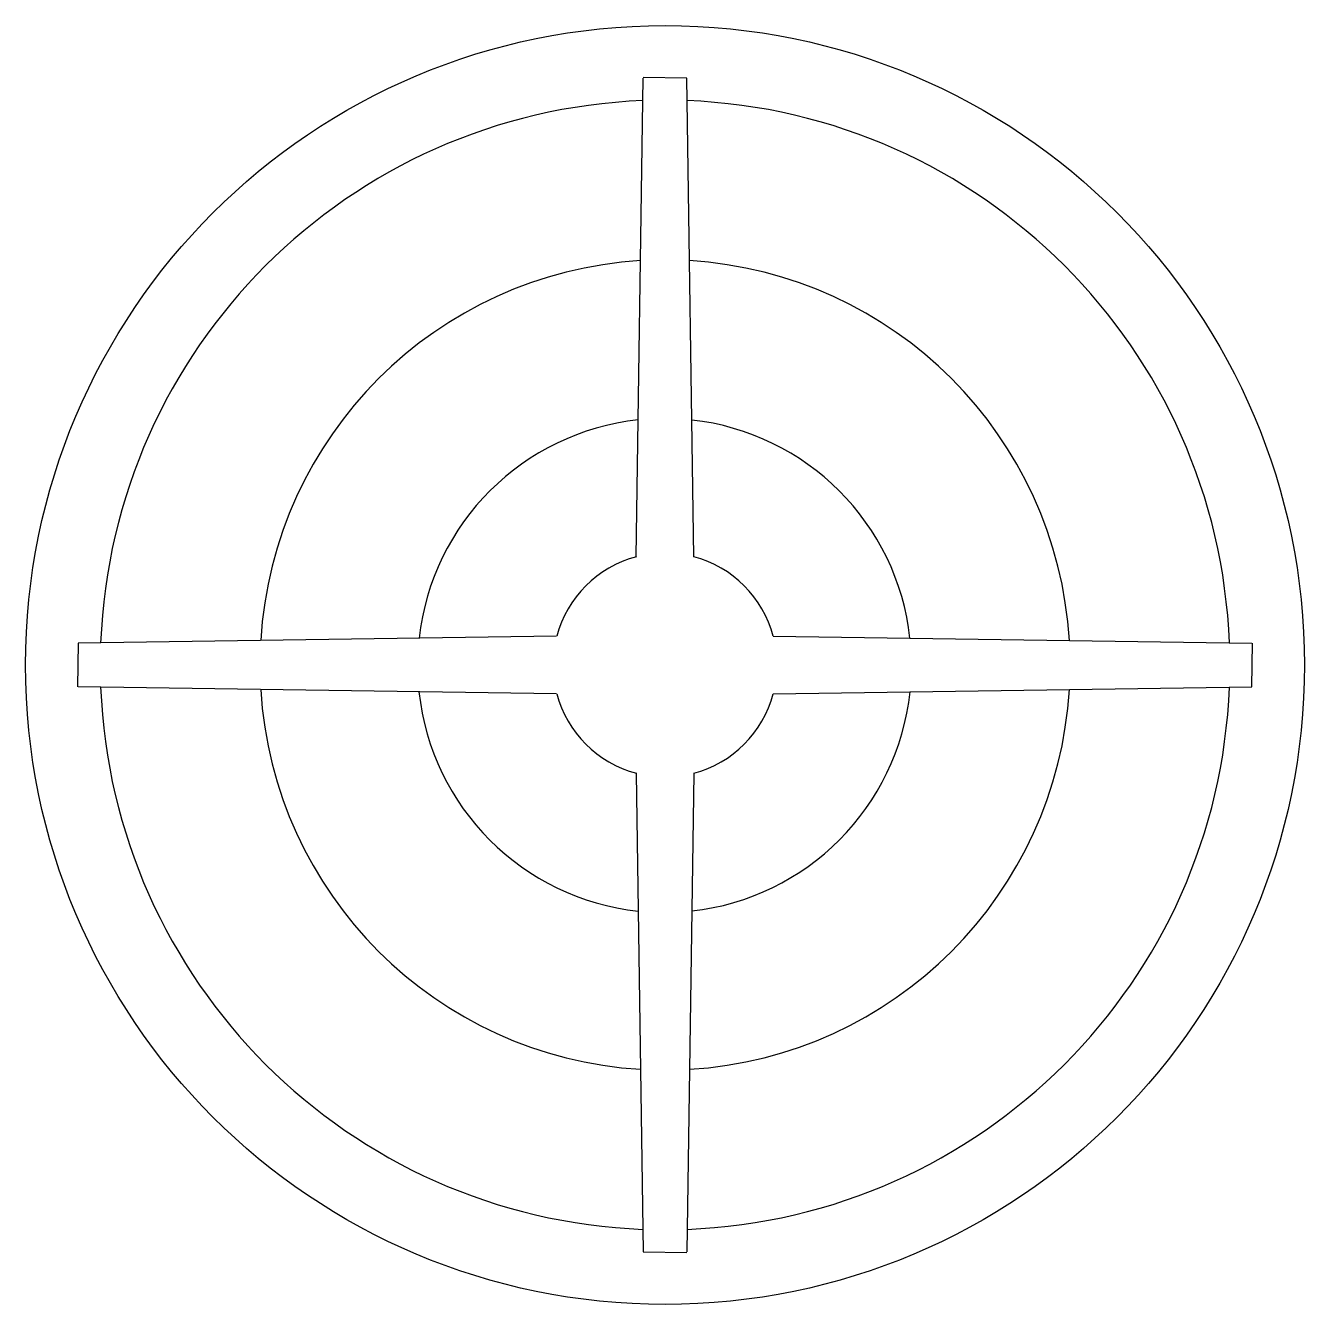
# Model space of a CAD drawing. Header units: millimetres. Extents: x -10148.76 to -10147.49, y -194.38 to -193.12.
import ezdxf

# ---------------------------------------------------------------- set-up
doc = ezdxf.new("R2010")
doc.units = ezdxf.units.MM
doc.layers.add('Tub_água_reservatórios', color=3, linetype='Continuous')

msp = doc.modelspace()

# ---------------------------------------------------------------- linework, layer by layer
at = {"layer": 'Tub_água_reservatórios', "color": 2}
for p, q in [((-10148.1545, -193.6439), (-10148.1477, -193.1705)), ((-10148.1046, -193.1705), (-10148.1477, -193.1699)), ((-10148.0977, -193.6439), (-10148.1046, -193.1705)), ((-10148.2333, -193.7226), (-10148.7066, -193.7294)), ((-10148.019, -193.7226), (-10147.5456, -193.7294)), ((-10148.7066, -193.7294), (-10148.7072, -193.7726)), ((-10147.5456, -193.7726), (-10147.545, -193.7294)), ((-10148.2333, -193.7794), (-10148.7066, -193.7726)), ((-10148.019, -193.7794), (-10147.5456, -193.7726)), ((-10148.1545, -193.8582), (-10148.1477, -194.3315)), ((-10148.0977, -193.8582), (-10148.1046, -194.3315)), ((-10148.1477, -194.3315), (-10148.1046, -194.3321))]:
    msp.add_line(p, q, dxfattribs=at)
at = {"layer": 'Tub_água_reservatórios'}
msp.add_circle((-10148.1261, -193.751), 0.6325, dxfattribs=at)
at = {"layer": 'Tub_água_reservatórios', "color": 1}
for centre, radius, start, end in [((-10148.1261, -193.751), 0.5587, 92.2467, 177.7533), ((-10148.1261, -193.751), 0.5587, 2.2467, 87.7533), ((-10148.1261, -193.751), 0.4007, 93.4595, 176.5405), ((-10148.1261, -193.751), 0.4007, 3.4595, 86.5405), ((-10148.1266, -193.7515), 0.2443, 96.1004, 173.671), ((-10148.1266, -193.7515), 0.2443, 6.3324, 83.668), ((-10148.1261, -193.751), 0.5587, 182.2467, 267.7533), ((-10148.1261, -193.751), 0.4007, 183.4595, 266.5405), ((-10148.1261, -193.751), 0.5587, 272.2467, 357.7533), ((-10148.1261, -193.751), 0.4007, 273.4595, 356.5405), ((-10148.1266, -193.7515), 0.2443, 186.0967, 263.903), ((-10148.1266, -193.7515), 0.2443, 276.3287, 353.9)]:
    msp.add_arc(centre, radius, start, end, dxfattribs=at)
at = {"layer": 'Tub_água_reservatórios', "color": 2}
for start, end in [(104.8431, 165.1569), (14.8431, 75.1569), (194.8431, 255.1569), (284.8431, 345.1569)]:
    msp.add_arc((-10148.1261, -193.751), 0.1108, start, end, dxfattribs=at)

doc.saveas('drawing.dxf')
